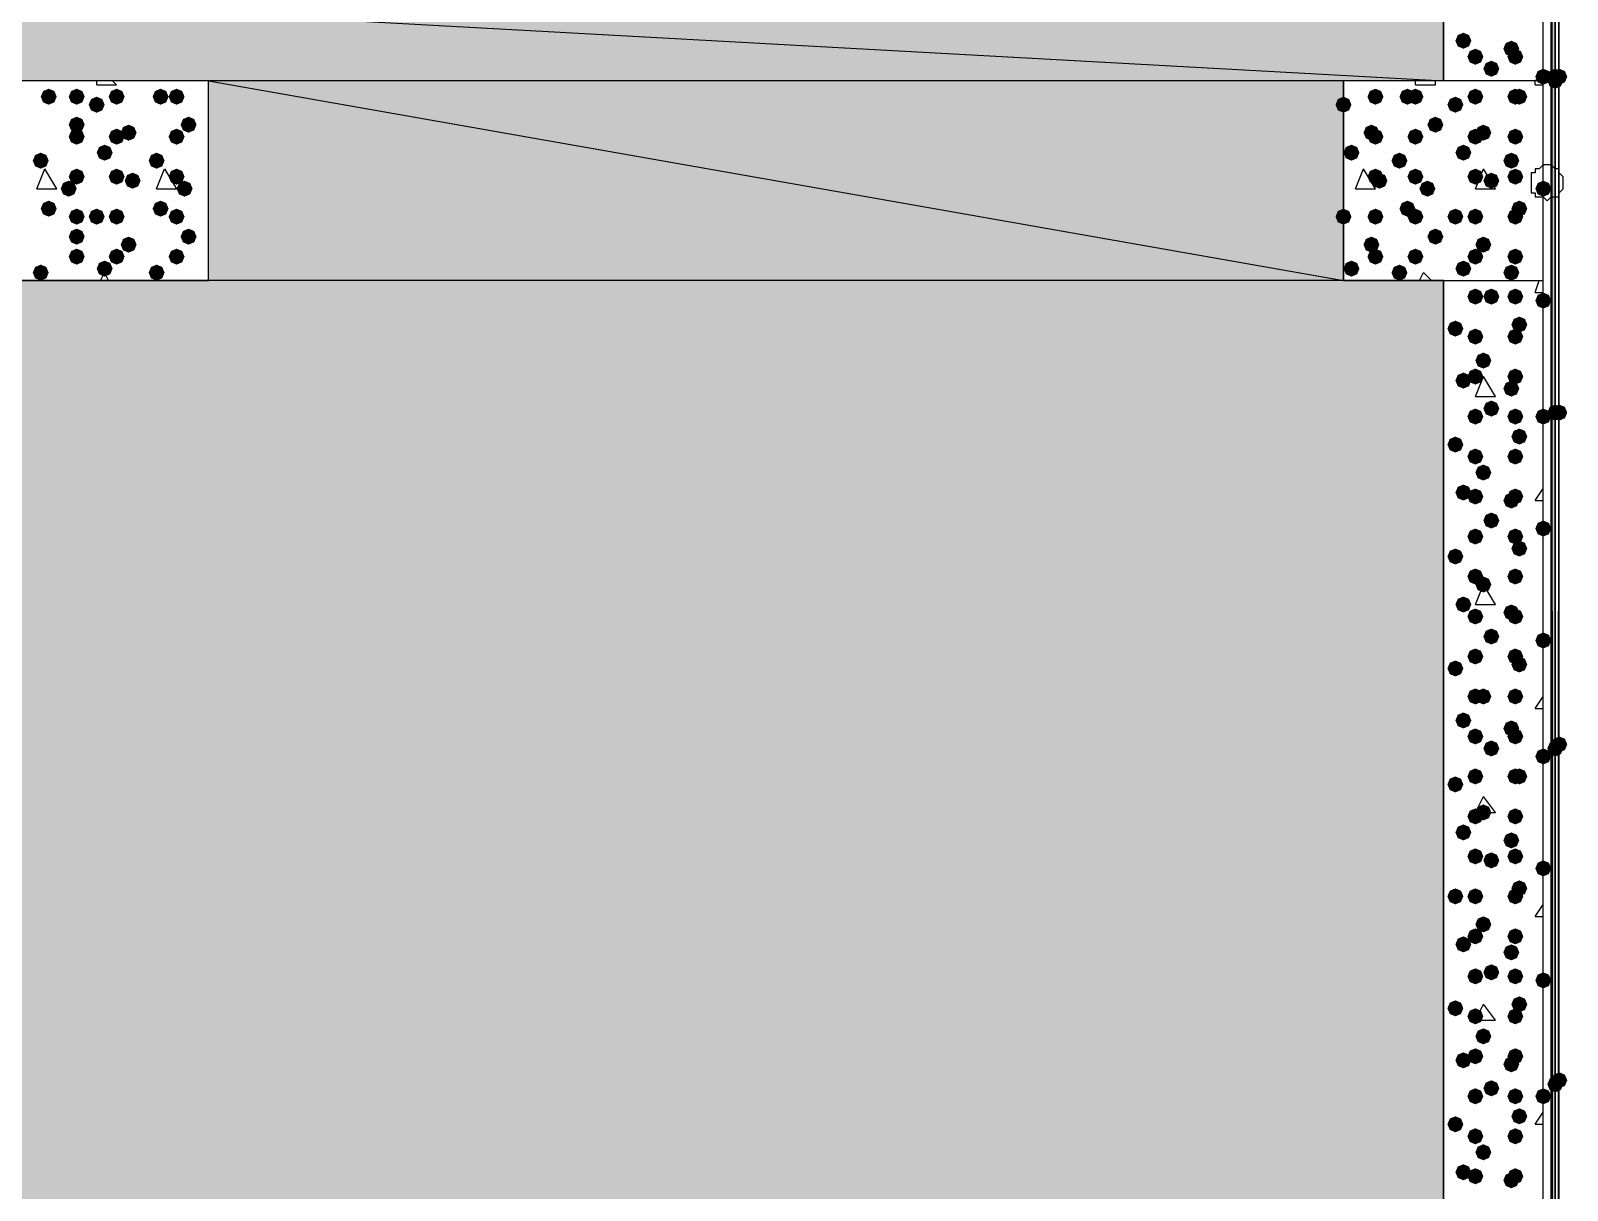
# Model space of a CAD drawing. Header units: millimetres. Extents: x 0 to 420, y 0 to 297.
# Drawn here: x 364.55 to 380.83, y 195.01 to 207.29 of the extents above; entities that cross this region are included whole.
import ezdxf

# ---------------------------------------------------------------- set-up
doc = ezdxf.new("R2010")
doc.units = ezdxf.units.MM
doc.layers.get('0').update_dxf_attribs({"linetype": 'CONTINUOUS'})

msp = doc.modelspace()

# ---------------------------------------------------------------- hatches: boundary and pattern name
at = {"true_color": 0x000007}
h = msp.add_hatch(color=0, dxfattribs=at)
h.paths.add_polyline_path([(380.703667, 228.049667), (380.661333, 228.049667), (380.703667, 84.455)], flags=0)
h.paths.add_polyline_path([(380.661333, 228.049667), (380.703667, 84.455), (380.661333, 84.455)], flags=0)
at = {"true_color": 0x000008}
h = msp.add_hatch(color=0, dxfattribs=at)
h.paths.add_polyline_path([(379.518333, 225.806), (33.401, 225.806), (379.518333, 206.756)], flags=0)
h.paths.add_polyline_path([(33.401, 225.806), (379.518333, 206.756), (33.401, 206.756)], flags=0)
for points in [[(379.814667, 207.179333), (379.789796, 207.119537), (379.73, 207.094667), (379.670204, 207.119537), (379.645333, 207.179333), (379.670204, 207.239129), (379.73, 207.264), (379.789796, 207.239129)], [(379.941667, 207.01), (379.916796, 206.950204), (379.857, 206.925333), (379.797204, 206.950204), (379.772333, 207.01), (379.797204, 207.069796), (379.857, 207.094667), (379.916796, 207.069796)], [(380.322667, 207.094667), (380.297796, 207.034871), (380.238, 207.01), (380.178204, 207.034871), (380.153333, 207.094667), (380.178204, 207.154462), (380.238, 207.179333), (380.297796, 207.154463)], [(380.365, 207.01), (380.340129, 206.950204), (380.280333, 206.925333), (380.220537, 206.950204), (380.195667, 207.01), (380.220537, 207.069796), (380.280333, 207.094667), (380.340129, 207.069796)], [(380.111, 206.883), (380.086129, 206.823204), (380.026333, 206.798333), (379.966537, 206.823204), (379.941667, 206.883), (379.966537, 206.942796), (380.026333, 206.967667), (380.086129, 206.942796)], [(380.661333, 206.798333), (380.636462, 206.738537), (380.576667, 206.713667), (380.516871, 206.738537), (380.492, 206.798333), (380.516871, 206.858129), (380.576667, 206.883), (380.636462, 206.858129)], [(379.941667, 204.47), (379.916796, 204.410204), (379.857, 204.385333), (379.797204, 204.410204), (379.772333, 204.47), (379.797204, 204.529796), (379.857, 204.554667), (379.916796, 204.529796)], [(380.111, 204.47), (380.086129, 204.410204), (380.026333, 204.385333), (379.966537, 204.410204), (379.941667, 204.47), (379.966537, 204.529796), (380.026333, 204.554667), (380.086129, 204.529796)], [(380.365, 204.47), (380.340129, 204.410204), (380.280333, 204.385333), (380.220537, 204.410204), (380.195667, 204.47), (380.220537, 204.529796), (380.280333, 204.554667), (380.340129, 204.529796)], [(380.661333, 204.427667), (380.636462, 204.367871), (380.576667, 204.343), (380.516871, 204.367871), (380.492, 204.427667), (380.516871, 204.487462), (380.576667, 204.512333), (380.636462, 204.487463)], [(379.73, 204.131333), (379.705129, 204.071537), (379.645333, 204.046667), (379.585537, 204.071537), (379.560667, 204.131333), (379.585537, 204.191129), (379.645333, 204.216), (379.705129, 204.191129)], [(379.941667, 204.046667), (379.916796, 203.986871), (379.857, 203.962), (379.797204, 203.986871), (379.772333, 204.046667), (379.797204, 204.106462), (379.857, 204.131333), (379.916796, 204.106463)], [(380.365, 204.046667), (380.340129, 203.986871), (380.280333, 203.962), (380.220537, 203.986871), (380.195667, 204.046667), (380.220537, 204.106462), (380.280333, 204.131333), (380.340129, 204.106463)], [(380.407333, 204.173667), (380.382462, 204.113871), (380.322667, 204.089), (380.262871, 204.113871), (380.238, 204.173667), (380.262871, 204.233462), (380.322667, 204.258333), (380.382462, 204.233463)], [(380.026333, 203.792667), (380.001463, 203.732871), (379.941667, 203.708), (379.881871, 203.732871), (379.857, 203.792667), (379.881871, 203.852462), (379.941667, 203.877333), (380.001462, 203.852463)], [(379.814667, 203.581), (379.789796, 203.521204), (379.73, 203.496333), (379.670204, 203.521204), (379.645333, 203.581), (379.670204, 203.640796), (379.73, 203.665667), (379.789796, 203.640796)], [(379.941667, 203.623333), (379.916796, 203.563538), (379.857, 203.538667), (379.797204, 203.563538), (379.772333, 203.623333), (379.797204, 203.683129), (379.857, 203.708), (379.916796, 203.683129)], [(380.365, 203.623333), (380.340129, 203.563538), (380.280333, 203.538667), (380.220537, 203.563538), (380.195667, 203.623333), (380.220537, 203.683129), (380.280333, 203.708), (380.340129, 203.683129)], [(380.322667, 203.496333), (380.297796, 203.436537), (380.238, 203.411667), (380.178204, 203.436537), (380.153333, 203.496333), (380.178204, 203.556129), (380.238, 203.581), (380.297796, 203.556129)], [(380.111, 203.284667), (380.086129, 203.224871), (380.026333, 203.2), (379.966537, 203.224871), (379.941667, 203.284667), (379.966537, 203.344462), (380.026333, 203.369333), (380.086129, 203.344463)], [(379.941667, 203.2), (379.916796, 203.140204), (379.857, 203.115333), (379.797204, 203.140204), (379.772333, 203.2), (379.797204, 203.259796), (379.857, 203.284667), (379.916796, 203.259796)], [(380.365, 203.2), (380.340129, 203.140204), (380.280333, 203.115333), (380.220537, 203.140204), (380.195667, 203.2), (380.220537, 203.259796), (380.280333, 203.284667), (380.340129, 203.259796)], [(380.661333, 203.2), (380.636462, 203.140204), (380.576667, 203.115333), (380.516871, 203.140204), (380.492, 203.2), (380.516871, 203.259796), (380.576667, 203.284667), (380.636462, 203.259796)], [(379.73, 202.903667), (379.705129, 202.843871), (379.645333, 202.819), (379.585537, 202.843871), (379.560667, 202.903667), (379.585537, 202.963462), (379.645333, 202.988333), (379.705129, 202.963463)], [(380.407333, 202.988333), (380.382462, 202.928537), (380.322667, 202.903667), (380.262871, 202.928537), (380.238, 202.988333), (380.262871, 203.048129), (380.322667, 203.073), (380.382462, 203.048129)], [(379.941667, 202.776667), (379.916796, 202.716871), (379.857, 202.692), (379.797204, 202.716871), (379.772333, 202.776667), (379.797204, 202.836462), (379.857, 202.861333), (379.916796, 202.836463)], [(380.365, 202.776667), (380.340129, 202.716871), (380.280333, 202.692), (380.220537, 202.716871), (380.195667, 202.776667), (380.220537, 202.836462), (380.280333, 202.861333), (380.340129, 202.836463)], [(380.026333, 202.607333), (380.001463, 202.547537), (379.941667, 202.522667), (379.881871, 202.547537), (379.857, 202.607333), (379.881871, 202.667129), (379.941667, 202.692), (380.001462, 202.667129)], [(379.814667, 202.395667), (379.789796, 202.335871), (379.73, 202.311), (379.670204, 202.335871), (379.645333, 202.395667), (379.670204, 202.455462), (379.73, 202.480333), (379.789796, 202.455463)], [(379.941667, 202.353333), (379.916796, 202.293537), (379.857, 202.268667), (379.797204, 202.293537), (379.772333, 202.353333), (379.797204, 202.413129), (379.857, 202.438), (379.916796, 202.413129)], [(380.322667, 202.311), (380.297796, 202.251204), (380.238, 202.226333), (380.178204, 202.251204), (380.153333, 202.311), (380.178204, 202.370796), (380.238, 202.395667), (380.297796, 202.370796)], [(380.365, 202.353333), (380.340129, 202.293537), (380.280333, 202.268667), (380.220537, 202.293537), (380.195667, 202.353333), (380.220537, 202.413129), (380.280333, 202.438), (380.340129, 202.413129)], [(380.111, 202.099333), (380.086129, 202.039537), (380.026333, 202.014667), (379.966537, 202.039537), (379.941667, 202.099333), (379.966537, 202.159129), (380.026333, 202.184), (380.086129, 202.159129)], [(379.941667, 201.93), (379.916796, 201.870204), (379.857, 201.845333), (379.797204, 201.870204), (379.772333, 201.93), (379.797204, 201.989796), (379.857, 202.014667), (379.916796, 201.989796)], [(380.365, 201.93), (380.340129, 201.870204), (380.280333, 201.845333), (380.220537, 201.870204), (380.195667, 201.93), (380.220537, 201.989796), (380.280333, 202.014667), (380.340129, 201.989796)], [(380.661333, 202.014667), (380.636462, 201.954871), (380.576667, 201.93), (380.516871, 201.954871), (380.492, 202.014667), (380.516871, 202.074462), (380.576667, 202.099333), (380.636462, 202.074463)], [(380.407333, 201.803), (380.382462, 201.743204), (380.322667, 201.718333), (380.262871, 201.743204), (380.238, 201.803), (380.262871, 201.862796), (380.322667, 201.887667), (380.382462, 201.862796)], [(379.73, 201.718333), (379.705129, 201.658537), (379.645333, 201.633667), (379.585537, 201.658537), (379.560667, 201.718333), (379.585537, 201.778129), (379.645333, 201.803), (379.705129, 201.778129)], [(379.941667, 201.506667), (379.916796, 201.446871), (379.857, 201.422), (379.797204, 201.446871), (379.772333, 201.506667), (379.797204, 201.566462), (379.857, 201.591333), (379.916796, 201.566463)], [(380.365, 201.506667), (380.340129, 201.446871), (380.280333, 201.422), (380.220537, 201.446871), (380.195667, 201.506667), (380.220537, 201.566462), (380.280333, 201.591333), (380.340129, 201.566463)], [(380.026333, 201.422), (380.001463, 201.362204), (379.941667, 201.337333), (379.881871, 201.362204), (379.857, 201.422), (379.881871, 201.481796), (379.941667, 201.506667), (380.001462, 201.481796)], [(379.814667, 201.210333), (379.789796, 201.150537), (379.73, 201.125667), (379.670204, 201.150537), (379.645333, 201.210333), (379.670204, 201.270129), (379.73, 201.295), (379.789796, 201.270129)], [(380.322667, 201.125667), (380.297796, 201.065871), (380.238, 201.041), (380.178204, 201.065871), (380.153333, 201.125667), (380.178204, 201.185462), (380.238, 201.210333), (380.297796, 201.185463)], [(379.941667, 201.083333), (379.916796, 201.023537), (379.857, 200.998667), (379.797204, 201.023537), (379.772333, 201.083333), (379.797204, 201.143129), (379.857, 201.168), (379.916796, 201.143129)], [(380.365, 201.083333), (380.340129, 201.023537), (380.280333, 200.998667), (380.220537, 201.023537), (380.195667, 201.083333), (380.220537, 201.143129), (380.280333, 201.168), (380.340129, 201.143129)], [(380.111, 200.871667), (380.086129, 200.811871), (380.026333, 200.787), (379.966537, 200.811871), (379.941667, 200.871667), (379.966537, 200.931462), (380.026333, 200.956333), (380.086129, 200.931463)], [(380.661333, 200.829333), (380.636462, 200.769537), (380.576667, 200.744667), (380.516871, 200.769537), (380.492, 200.829333), (380.516871, 200.889129), (380.576667, 200.914), (380.636462, 200.889129)], [(379.941667, 200.66), (379.916796, 200.600204), (379.857, 200.575333), (379.797204, 200.600204), (379.772333, 200.66), (379.797204, 200.719796), (379.857, 200.744667), (379.916796, 200.719796)], [(380.365, 200.66), (380.340129, 200.600204), (380.280333, 200.575333), (380.220537, 200.600204), (380.195667, 200.66), (380.220537, 200.719796), (380.280333, 200.744667), (380.340129, 200.719796)], [(379.73, 200.533), (379.705129, 200.473204), (379.645333, 200.448333), (379.585537, 200.473204), (379.560667, 200.533), (379.585537, 200.592796), (379.645333, 200.617667), (379.705129, 200.592796)], [(380.407333, 200.575333), (380.382462, 200.515537), (380.322667, 200.490667), (380.262871, 200.515537), (380.238, 200.575333), (380.262871, 200.635129), (380.322667, 200.66), (380.382462, 200.635129)], [(379.941667, 200.236667), (379.916796, 200.176871), (379.857, 200.152), (379.797204, 200.176871), (379.772333, 200.236667), (379.797204, 200.296462), (379.857, 200.321333), (379.916796, 200.296463)], [(380.026333, 200.236667), (380.001463, 200.176871), (379.941667, 200.152), (379.881871, 200.176871), (379.857, 200.236667), (379.881871, 200.296462), (379.941667, 200.321333), (380.001462, 200.296463)], [(380.365, 200.236667), (380.340129, 200.176871), (380.280333, 200.152), (380.220537, 200.176871), (380.195667, 200.236667), (380.220537, 200.296462), (380.280333, 200.321333), (380.340129, 200.296463)], [(379.814667, 199.982667), (379.789796, 199.922871), (379.73, 199.898), (379.670204, 199.922871), (379.645333, 199.982667), (379.670204, 200.042462), (379.73, 200.067333), (379.789796, 200.042463)], [(379.941667, 199.813333), (379.916796, 199.753537), (379.857, 199.728667), (379.797204, 199.753537), (379.772333, 199.813333), (379.797204, 199.873129), (379.857, 199.898), (379.916796, 199.873129)], [(380.322667, 199.898), (380.297796, 199.838204), (380.238, 199.813333), (380.178204, 199.838204), (380.153333, 199.898), (380.178204, 199.957796), (380.238, 199.982667), (380.297796, 199.957796)], [(380.365, 199.813333), (380.340129, 199.753537), (380.280333, 199.728667), (380.220537, 199.753537), (380.195667, 199.813333), (380.220537, 199.873129), (380.280333, 199.898), (380.340129, 199.873129)], [(380.111, 199.686333), (380.086129, 199.626537), (380.026333, 199.601667), (379.966537, 199.626537), (379.941667, 199.686333), (379.966537, 199.746129), (380.026333, 199.771), (380.086129, 199.746129)], [(380.661333, 199.601667), (380.636462, 199.541871), (380.576667, 199.517), (380.516871, 199.541871), (380.492, 199.601667), (380.516871, 199.661462), (380.576667, 199.686333), (380.636462, 199.661463)], [(379.941667, 199.39), (379.916796, 199.330204), (379.857, 199.305333), (379.797204, 199.330204), (379.772333, 199.39), (379.797204, 199.449796), (379.857, 199.474667), (379.916796, 199.449796)], [(380.365, 199.39), (380.340129, 199.330204), (380.280333, 199.305333), (380.220537, 199.330204), (380.195667, 199.39), (380.220537, 199.449796), (380.280333, 199.474667), (380.340129, 199.449796)], [(380.407333, 199.39), (380.382462, 199.330204), (380.322667, 199.305333), (380.262871, 199.330204), (380.238, 199.39), (380.262871, 199.449796), (380.322667, 199.474667), (380.382462, 199.449796)], [(379.73, 199.305333), (379.705129, 199.245537), (379.645333, 199.220667), (379.585537, 199.245537), (379.560667, 199.305333), (379.585537, 199.365129), (379.645333, 199.39), (379.705129, 199.365129)], [(380.026333, 199.009), (380.001463, 198.949204), (379.941667, 198.924333), (379.881871, 198.949204), (379.857, 199.009), (379.881871, 199.068796), (379.941667, 199.093667), (380.001462, 199.068796)], [(379.941667, 198.966667), (379.916796, 198.906871), (379.857, 198.882), (379.797204, 198.906871), (379.772333, 198.966667), (379.797204, 199.026462), (379.857, 199.051333), (379.916796, 199.026463)], [(380.365, 198.966667), (380.340129, 198.906871), (380.280333, 198.882), (380.220537, 198.906871), (380.195667, 198.966667), (380.220537, 199.026462), (380.280333, 199.051333), (380.340129, 199.026463)], [(379.814667, 198.797333), (379.789796, 198.737537), (379.73, 198.712667), (379.670204, 198.737537), (379.645333, 198.797333), (379.670204, 198.857129), (379.73, 198.882), (379.789796, 198.857129)], [(380.322667, 198.712667), (380.297796, 198.652871), (380.238, 198.628), (380.178204, 198.652871), (380.153333, 198.712667), (380.178204, 198.772462), (380.238, 198.797333), (380.297796, 198.772463)], [(379.941667, 198.543333), (379.916796, 198.483537), (379.857, 198.458667), (379.797204, 198.483537), (379.772333, 198.543333), (379.797204, 198.603129), (379.857, 198.628), (379.916796, 198.603129)], [(380.111, 198.501), (380.086129, 198.441204), (380.026333, 198.416333), (379.966537, 198.441204), (379.941667, 198.501), (379.966537, 198.560796), (380.026333, 198.585667), (380.086129, 198.560796)], [(380.365, 198.543333), (380.340129, 198.483537), (380.280333, 198.458667), (380.220537, 198.483537), (380.195667, 198.543333), (380.220537, 198.603129), (380.280333, 198.628), (380.340129, 198.603129)], [(380.661333, 198.416333), (380.636462, 198.356537), (380.576667, 198.331667), (380.516871, 198.356537), (380.492, 198.416333), (380.516871, 198.476129), (380.576667, 198.501), (380.636462, 198.476129)], [(380.407333, 198.204667), (380.382462, 198.144871), (380.322667, 198.12), (380.262871, 198.144871), (380.238, 198.204667), (380.262871, 198.264462), (380.322667, 198.289333), (380.382462, 198.264463)], [(379.73, 198.12), (379.705129, 198.060204), (379.645333, 198.035333), (379.585537, 198.060204), (379.560667, 198.12), (379.585537, 198.179796), (379.645333, 198.204667), (379.705129, 198.179796)], [(379.941667, 198.12), (379.916796, 198.060204), (379.857, 198.035333), (379.797204, 198.060204), (379.772333, 198.12), (379.797204, 198.179796), (379.857, 198.204667), (379.916796, 198.179796)], [(380.365, 198.12), (380.340129, 198.060204), (380.280333, 198.035333), (380.220537, 198.060204), (380.195667, 198.12), (380.220537, 198.179796), (380.280333, 198.204667), (380.340129, 198.179796)], [(379.941667, 197.696667), (379.916796, 197.636871), (379.857, 197.612), (379.797204, 197.636871), (379.772333, 197.696667), (379.797204, 197.756462), (379.857, 197.781333), (379.916796, 197.756463)], [(380.026333, 197.823667), (380.001463, 197.763871), (379.941667, 197.739), (379.881871, 197.763871), (379.857, 197.823667), (379.881871, 197.883462), (379.941667, 197.908333), (380.001462, 197.883463)], [(380.365, 197.696667), (380.340129, 197.636871), (380.280333, 197.612), (380.220537, 197.636871), (380.195667, 197.696667), (380.220537, 197.756462), (380.280333, 197.781333), (380.340129, 197.756463)], [(379.814667, 197.612), (379.789796, 197.552204), (379.73, 197.527333), (379.670204, 197.552204), (379.645333, 197.612), (379.670204, 197.671796), (379.73, 197.696667), (379.789796, 197.671796)], [(380.322667, 197.527333), (380.297796, 197.467537), (380.238, 197.442667), (380.178204, 197.467537), (380.153333, 197.527333), (380.178204, 197.587129), (380.238, 197.612), (380.297796, 197.587129)], [(379.941667, 197.273333), (379.916796, 197.213537), (379.857, 197.188667), (379.797204, 197.213537), (379.772333, 197.273333), (379.797204, 197.333129), (379.857, 197.358), (379.916796, 197.333129)], [(380.111, 197.315667), (380.086129, 197.255871), (380.026333, 197.231), (379.966537, 197.255871), (379.941667, 197.315667), (379.966537, 197.375462), (380.026333, 197.400333), (380.086129, 197.375463)], [(380.365, 197.273333), (380.340129, 197.213537), (380.280333, 197.188667), (380.220537, 197.213537), (380.195667, 197.273333), (380.220537, 197.333129), (380.280333, 197.358), (380.340129, 197.333129)], [(380.661333, 197.231), (380.636462, 197.171204), (380.576667, 197.146333), (380.516871, 197.171204), (380.492, 197.231), (380.516871, 197.290796), (380.576667, 197.315667), (380.636462, 197.290796)], [(379.73, 196.934667), (379.705129, 196.874871), (379.645333, 196.85), (379.585537, 196.874871), (379.560667, 196.934667), (379.585537, 196.994462), (379.645333, 197.019333), (379.705129, 196.994463)], [(380.407333, 196.977), (380.382462, 196.917204), (380.322667, 196.892333), (380.262871, 196.917204), (380.238, 196.977), (380.262871, 197.036796), (380.322667, 197.061667), (380.382462, 197.036796)], [(379.941667, 196.85), (379.916796, 196.790204), (379.857, 196.765333), (379.797204, 196.790204), (379.772333, 196.85), (379.797204, 196.909796), (379.857, 196.934667), (379.916796, 196.909796)], [(380.365, 196.85), (380.340129, 196.790204), (380.280333, 196.765333), (380.220537, 196.790204), (380.195667, 196.85), (380.220537, 196.909796), (380.280333, 196.934667), (380.340129, 196.909796)], [(380.026333, 196.638333), (380.001463, 196.578537), (379.941667, 196.553667), (379.881871, 196.578537), (379.857, 196.638333), (379.881871, 196.698129), (379.941667, 196.723), (380.001462, 196.698129)], [(379.814667, 196.384333), (379.789796, 196.324537), (379.73, 196.299667), (379.670204, 196.324537), (379.645333, 196.384333), (379.670204, 196.444129), (379.73, 196.469), (379.789796, 196.444129)], [(379.941667, 196.426667), (379.916796, 196.366871), (379.857, 196.342), (379.797204, 196.366871), (379.772333, 196.426667), (379.797204, 196.486462), (379.857, 196.511333), (379.916796, 196.486463)], [(380.365, 196.426667), (380.340129, 196.366871), (380.280333, 196.342), (380.220537, 196.366871), (380.195667, 196.426667), (380.220537, 196.486462), (380.280333, 196.511333), (380.340129, 196.486463)], [(380.322667, 196.342), (380.297796, 196.282204), (380.238, 196.257333), (380.178204, 196.282204), (380.153333, 196.342), (380.178204, 196.401796), (380.238, 196.426667), (380.297796, 196.401796)], [(380.111, 196.088), (380.086129, 196.028204), (380.026333, 196.003333), (379.966537, 196.028204), (379.941667, 196.088), (379.966537, 196.147796), (380.026333, 196.172667), (380.086129, 196.147796)], [(379.941667, 196.003333), (379.916796, 195.943537), (379.857, 195.918667), (379.797204, 195.943537), (379.772333, 196.003333), (379.797204, 196.063129), (379.857, 196.088), (379.916796, 196.063129)], [(380.365, 196.003333), (380.340129, 195.943537), (380.280333, 195.918667), (380.220537, 195.943537), (380.195667, 196.003333), (380.220537, 196.063129), (380.280333, 196.088), (380.340129, 196.063129)], [(380.661333, 196.003333), (380.636462, 195.943537), (380.576667, 195.918667), (380.516871, 195.943537), (380.492, 196.003333), (380.516871, 196.063129), (380.576667, 196.088), (380.636462, 196.063129)], [(380.407333, 195.791667), (380.382462, 195.731871), (380.322667, 195.707), (380.262871, 195.731871), (380.238, 195.791667), (380.262871, 195.851462), (380.322667, 195.876333), (380.382462, 195.851463)], [(379.73, 195.707), (379.705129, 195.647204), (379.645333, 195.622333), (379.585537, 195.647204), (379.560667, 195.707), (379.585537, 195.766796), (379.645333, 195.791667), (379.705129, 195.766796)], [(379.941667, 195.58), (379.916796, 195.520204), (379.857, 195.495333), (379.797204, 195.520204), (379.772333, 195.58), (379.797204, 195.639796), (379.857, 195.664667), (379.916796, 195.639796)], [(380.365, 195.58), (380.340129, 195.520204), (380.280333, 195.495333), (380.220537, 195.520204), (380.195667, 195.58), (380.220537, 195.639796), (380.280333, 195.664667), (380.340129, 195.639796)], [(380.026333, 195.410667), (380.001463, 195.350871), (379.941667, 195.326), (379.881871, 195.350871), (379.857, 195.410667), (379.881871, 195.470462), (379.941667, 195.495333), (380.001462, 195.470463)], [(379.814667, 195.199), (379.789796, 195.139204), (379.73, 195.114333), (379.670204, 195.139204), (379.645333, 195.199), (379.670204, 195.258796), (379.73, 195.283667), (379.789796, 195.258796)], [(379.941667, 195.156667), (379.916796, 195.096871), (379.857, 195.072), (379.797204, 195.096871), (379.772333, 195.156667), (379.797204, 195.216462), (379.857, 195.241333), (379.916796, 195.216463)], [(380.322667, 195.114333), (380.297796, 195.054537), (380.238, 195.029667), (380.178204, 195.054537), (380.153333, 195.114333), (380.178204, 195.174129), (380.238, 195.199), (380.297796, 195.174129)], [(380.365, 195.156667), (380.340129, 195.096871), (380.280333, 195.072), (380.220537, 195.096871), (380.195667, 195.156667), (380.220537, 195.216462), (380.280333, 195.241333), (380.340129, 195.216463)]]:
    msp.add_hatch(color=0, dxfattribs=at).paths.add_polyline_path(points, flags=0)
at = {"true_color": 0x0000fe}
for points in [[(380.788333, 206.798333), (380.763462, 206.738537), (380.703667, 206.713667), (380.643871, 206.738537), (380.619, 206.798333), (380.643871, 206.858129), (380.703667, 206.883), (380.763462, 206.858129)], [(380.830667, 206.798333), (380.805796, 206.738537), (380.746, 206.713667), (380.686204, 206.738537), (380.661333, 206.798333), (380.686204, 206.858129), (380.746, 206.883), (380.805796, 206.858129)], [(380.788333, 206.756), (380.763462, 206.696204), (380.703667, 206.671333), (380.643871, 206.696204), (380.619, 206.756), (380.643871, 206.815796), (380.703667, 206.840667), (380.763462, 206.815796)], [(380.788333, 206.756), (380.763462, 206.696204), (380.703667, 206.671333), (380.643871, 206.696204), (380.619, 206.756), (380.643871, 206.815796), (380.703667, 206.840667), (380.763462, 206.815796)], [(380.788333, 203.242333), (380.763462, 203.182537), (380.703667, 203.157667), (380.643871, 203.182537), (380.619, 203.242333), (380.643871, 203.302129), (380.703667, 203.327), (380.763462, 203.302129)], [(380.788333, 203.242333), (380.763462, 203.182537), (380.703667, 203.157667), (380.643871, 203.182537), (380.619, 203.242333), (380.643871, 203.302129), (380.703667, 203.327), (380.763462, 203.302129)], [(380.788333, 203.242333), (380.763462, 203.182537), (380.703667, 203.157667), (380.643871, 203.182537), (380.619, 203.242333), (380.643871, 203.302129), (380.703667, 203.327), (380.763462, 203.302129)], [(380.830667, 203.242333), (380.805796, 203.182537), (380.746, 203.157667), (380.686204, 203.182537), (380.661333, 203.242333), (380.686204, 203.302129), (380.746, 203.327), (380.805796, 203.302129)], [(380.788333, 199.686333), (380.763462, 199.626537), (380.703667, 199.601667), (380.643871, 199.626537), (380.619, 199.686333), (380.643871, 199.746129), (380.703667, 199.771), (380.763462, 199.746129)], [(380.788333, 199.686333), (380.763462, 199.626537), (380.703667, 199.601667), (380.643871, 199.626537), (380.619, 199.686333), (380.643871, 199.746129), (380.703667, 199.771), (380.763462, 199.746129)], [(380.788333, 199.686333), (380.763462, 199.626537), (380.703667, 199.601667), (380.643871, 199.626537), (380.619, 199.686333), (380.643871, 199.746129), (380.703667, 199.771), (380.763462, 199.746129)], [(380.830667, 199.728667), (380.805796, 199.668871), (380.746, 199.644), (380.686204, 199.668871), (380.661333, 199.728667), (380.686204, 199.788462), (380.746, 199.813333), (380.805796, 199.788463)], [(380.788333, 196.130333), (380.763462, 196.070537), (380.703667, 196.045667), (380.643871, 196.070537), (380.619, 196.130333), (380.643871, 196.190129), (380.703667, 196.215), (380.763462, 196.190129)], [(380.788333, 196.130333), (380.763462, 196.070537), (380.703667, 196.045667), (380.643871, 196.070537), (380.619, 196.130333), (380.643871, 196.190129), (380.703667, 196.215), (380.763462, 196.190129)], [(380.788333, 196.130333), (380.763462, 196.070537), (380.703667, 196.045667), (380.643871, 196.070537), (380.619, 196.130333), (380.643871, 196.190129), (380.703667, 196.215), (380.763462, 196.190129)], [(380.830667, 196.172667), (380.805796, 196.112871), (380.746, 196.088), (380.686204, 196.112871), (380.661333, 196.172667), (380.686204, 196.232462), (380.746, 196.257333), (380.805796, 196.232463)]]:
    msp.add_hatch(color=0, dxfattribs=at).paths.add_polyline_path(points, flags=0)
at = {"true_color": 0x000008}
h = msp.add_hatch(color=0, dxfattribs=at)
h.paths.add_polyline_path([(378.46, 206.756), (366.437333, 206.756), (378.46, 204.639333)], flags=0)
h.paths.add_polyline_path([(366.437333, 206.756), (378.46, 204.639333), (366.437333, 204.639333)], flags=0)
at = {"true_color": 0x000007}
for points in [[(364.828667, 206.586667), (364.803796, 206.526871), (364.744, 206.502), (364.684204, 206.526871), (364.659333, 206.586667), (364.684204, 206.646462), (364.744, 206.671333), (364.803796, 206.646463)], [(365.125, 206.586667), (365.100129, 206.526871), (365.040333, 206.502), (364.980537, 206.526871), (364.955667, 206.586667), (364.980537, 206.646462), (365.040333, 206.671333), (365.100129, 206.646463)], [(365.336667, 206.502), (365.311796, 206.442204), (365.252, 206.417333), (365.192204, 206.442204), (365.167333, 206.502), (365.192204, 206.561796), (365.252, 206.586667), (365.311796, 206.561796)], [(365.548333, 206.586667), (365.523462, 206.526871), (365.463667, 206.502), (365.403871, 206.526871), (365.379, 206.586667), (365.403871, 206.646462), (365.463667, 206.671333), (365.523462, 206.646463)], [(366.014, 206.586667), (365.989129, 206.526871), (365.929333, 206.502), (365.869537, 206.526871), (365.844667, 206.586667), (365.869537, 206.646462), (365.929333, 206.671333), (365.989129, 206.646463)], [(366.183333, 206.586667), (366.158462, 206.526871), (366.098667, 206.502), (366.038871, 206.526871), (366.014, 206.586667), (366.038871, 206.646462), (366.098667, 206.671333), (366.158462, 206.646463)], [(378.544667, 206.502), (378.519796, 206.442204), (378.46, 206.417333), (378.400204, 206.442204), (378.375333, 206.502), (378.400204, 206.561796), (378.46, 206.586667), (378.519796, 206.561796)], [(378.883333, 206.586667), (378.858462, 206.526871), (378.798667, 206.502), (378.738871, 206.526871), (378.714, 206.586667), (378.738871, 206.646462), (378.798667, 206.671333), (378.858462, 206.646463)], [(379.222, 206.586667), (379.197129, 206.526871), (379.137333, 206.502), (379.077538, 206.526871), (379.052667, 206.586667), (379.077537, 206.646462), (379.137333, 206.671333), (379.197129, 206.646463)], [(379.306667, 206.586667), (379.281796, 206.526871), (379.222, 206.502), (379.162204, 206.526871), (379.137333, 206.586667), (379.162204, 206.646462), (379.222, 206.671333), (379.281796, 206.646463)], [(379.73, 206.502), (379.705129, 206.442204), (379.645333, 206.417333), (379.585537, 206.442204), (379.560667, 206.502), (379.585537, 206.561796), (379.645333, 206.586667), (379.705129, 206.561796)], [(379.941667, 206.586667), (379.916796, 206.526871), (379.857, 206.502), (379.797204, 206.526871), (379.772333, 206.586667), (379.797204, 206.646462), (379.857, 206.671333), (379.916796, 206.646463)], [(380.365, 206.586667), (380.340129, 206.526871), (380.280333, 206.502), (380.220537, 206.526871), (380.195667, 206.586667), (380.220537, 206.646462), (380.280333, 206.671333), (380.340129, 206.646463)], [(380.407333, 206.586667), (380.382462, 206.526871), (380.322667, 206.502), (380.262871, 206.526871), (380.238, 206.586667), (380.262871, 206.646462), (380.322667, 206.671333), (380.382462, 206.646463)], [(365.125, 206.290333), (365.100129, 206.230537), (365.040333, 206.205667), (364.980537, 206.230537), (364.955667, 206.290333), (364.980537, 206.350129), (365.040333, 206.375), (365.100129, 206.350129)], [(365.125, 206.163333), (365.100129, 206.103537), (365.040333, 206.078667), (364.980537, 206.103537), (364.955667, 206.163333), (364.980537, 206.223129), (365.040333, 206.248), (365.100129, 206.223129)], [(365.548333, 206.163333), (365.523462, 206.103537), (365.463667, 206.078667), (365.403871, 206.103537), (365.379, 206.163333), (365.403871, 206.223129), (365.463667, 206.248), (365.523462, 206.223129)], [(365.675333, 206.205667), (365.650463, 206.145871), (365.590667, 206.121), (365.530871, 206.145871), (365.506, 206.205667), (365.530871, 206.265462), (365.590667, 206.290333), (365.650462, 206.265463)], [(366.183333, 206.163333), (366.158462, 206.103537), (366.098667, 206.078667), (366.038871, 206.103537), (366.014, 206.163333), (366.038871, 206.223129), (366.098667, 206.248), (366.158462, 206.223129)], [(366.310333, 206.290333), (366.285462, 206.230537), (366.225667, 206.205667), (366.165871, 206.230537), (366.141, 206.290333), (366.165871, 206.350129), (366.225667, 206.375), (366.285462, 206.350129)], [(378.841, 206.205667), (378.816129, 206.145871), (378.756333, 206.121), (378.696537, 206.145871), (378.671667, 206.205667), (378.696537, 206.265462), (378.756333, 206.290333), (378.816129, 206.265463)], [(378.883333, 206.163333), (378.858462, 206.103537), (378.798667, 206.078667), (378.738871, 206.103537), (378.714, 206.163333), (378.738871, 206.223129), (378.798667, 206.248), (378.858462, 206.223129)], [(379.306667, 206.163333), (379.281796, 206.103537), (379.222, 206.078667), (379.162204, 206.103537), (379.137333, 206.163333), (379.162204, 206.223129), (379.222, 206.248), (379.281796, 206.223129)], [(379.518333, 206.290333), (379.493462, 206.230537), (379.433667, 206.205667), (379.373871, 206.230537), (379.349, 206.290333), (379.373871, 206.350129), (379.433667, 206.375), (379.493462, 206.350129)], [(379.941667, 206.163333), (379.916796, 206.103537), (379.857, 206.078667), (379.797204, 206.103537), (379.772333, 206.163333), (379.797204, 206.223129), (379.857, 206.248), (379.916796, 206.223129)], [(380.026333, 206.205667), (380.001463, 206.145871), (379.941667, 206.121), (379.881871, 206.145871), (379.857, 206.205667), (379.881871, 206.265462), (379.941667, 206.290333), (380.001462, 206.265463)], [(380.365, 206.163333), (380.340129, 206.103537), (380.280333, 206.078667), (380.220537, 206.103537), (380.195667, 206.163333), (380.220537, 206.223129), (380.280333, 206.248), (380.340129, 206.223129)], [(365.421333, 205.994), (365.396462, 205.934204), (365.336667, 205.909333), (365.276871, 205.934204), (365.252, 205.994), (365.276871, 206.053796), (365.336667, 206.078667), (365.396462, 206.053796)], [(378.629333, 205.994), (378.604462, 205.934204), (378.544667, 205.909333), (378.484871, 205.934204), (378.46, 205.994), (378.484871, 206.053796), (378.544667, 206.078667), (378.604462, 206.053796)], [(379.814667, 205.994), (379.789796, 205.934204), (379.73, 205.909333), (379.670204, 205.934204), (379.645333, 205.994), (379.670204, 206.053796), (379.73, 206.078667), (379.789796, 206.053796)], [(364.744, 205.909333), (364.719129, 205.849538), (364.659333, 205.824667), (364.599538, 205.849538), (364.574667, 205.909333), (364.599537, 205.969129), (364.659333, 205.994), (364.719129, 205.969129)], [(365.971667, 205.909333), (365.946796, 205.849538), (365.887, 205.824667), (365.827204, 205.849538), (365.802333, 205.909333), (365.827204, 205.969129), (365.887, 205.994), (365.946796, 205.969129)], [(379.137333, 205.909333), (379.112462, 205.849538), (379.052667, 205.824667), (378.992871, 205.849538), (378.968, 205.909333), (378.992871, 205.969129), (379.052667, 205.994), (379.112462, 205.969129)], [(380.322667, 205.909333), (380.297796, 205.849538), (380.238, 205.824667), (380.178204, 205.849538), (380.153333, 205.909333), (380.178204, 205.969129), (380.238, 205.994), (380.297796, 205.969129)], [(365.125, 205.74), (365.100129, 205.680204), (365.040333, 205.655333), (364.980537, 205.680204), (364.955667, 205.74), (364.980537, 205.799796), (365.040333, 205.824667), (365.100129, 205.799796)], [(365.548333, 205.74), (365.523462, 205.680204), (365.463667, 205.655333), (365.403871, 205.680204), (365.379, 205.74), (365.403871, 205.799796), (365.463667, 205.824667), (365.523462, 205.799796)], [(365.717667, 205.697667), (365.692796, 205.637871), (365.633, 205.613), (365.573204, 205.637871), (365.548333, 205.697667), (365.573204, 205.757462), (365.633, 205.782333), (365.692796, 205.757463)], [(366.183333, 205.74), (366.158462, 205.680204), (366.098667, 205.655333), (366.038871, 205.680204), (366.014, 205.74), (366.038871, 205.799796), (366.098667, 205.824667), (366.158462, 205.799796)], [(378.883333, 205.74), (378.858462, 205.680204), (378.798667, 205.655333), (378.738871, 205.680204), (378.714, 205.74), (378.738871, 205.799796), (378.798667, 205.824667), (378.858462, 205.799796)], [(378.925667, 205.697667), (378.900796, 205.637871), (378.841, 205.613), (378.781204, 205.637871), (378.756333, 205.697667), (378.781204, 205.757462), (378.841, 205.782333), (378.900796, 205.757463)], [(379.306667, 205.74), (379.281796, 205.680204), (379.222, 205.655333), (379.162204, 205.680204), (379.137333, 205.74), (379.162204, 205.799796), (379.222, 205.824667), (379.281796, 205.799796)], [(379.941667, 205.74), (379.916796, 205.680204), (379.857, 205.655333), (379.797204, 205.680204), (379.772333, 205.74), (379.797204, 205.799796), (379.857, 205.824667), (379.916796, 205.799796)], [(380.111, 205.697667), (380.086129, 205.637871), (380.026333, 205.613), (379.966537, 205.637871), (379.941667, 205.697667), (379.966537, 205.757462), (380.026333, 205.782333), (380.086129, 205.757463)], [(380.365, 205.74), (380.340129, 205.680204), (380.280333, 205.655333), (380.220537, 205.680204), (380.195667, 205.74), (380.220537, 205.799796), (380.280333, 205.824667), (380.340129, 205.799796)], [(365.040333, 205.613), (365.015463, 205.553204), (364.955667, 205.528333), (364.895871, 205.553204), (364.871, 205.613), (364.895871, 205.672796), (364.955667, 205.697667), (365.015462, 205.672796)], [(366.268, 205.613), (366.243129, 205.553204), (366.183333, 205.528333), (366.123538, 205.553204), (366.098667, 205.613), (366.123537, 205.672796), (366.183333, 205.697667), (366.243129, 205.672796)], [(379.433667, 205.613), (379.408796, 205.553204), (379.349, 205.528333), (379.289204, 205.553204), (379.264333, 205.613), (379.289204, 205.672796), (379.349, 205.697667), (379.408796, 205.672796)], [(380.661333, 205.613), (380.636462, 205.553204), (380.576667, 205.528333), (380.516871, 205.553204), (380.492, 205.613), (380.516871, 205.672796), (380.576667, 205.697667), (380.636462, 205.672796)], [(364.828667, 205.401333), (364.803796, 205.341537), (364.744, 205.316667), (364.684204, 205.341537), (364.659333, 205.401333), (364.684204, 205.461129), (364.744, 205.486), (364.803796, 205.461129)], [(366.014, 205.401333), (365.989129, 205.341537), (365.929333, 205.316667), (365.869537, 205.341537), (365.844667, 205.401333), (365.869537, 205.461129), (365.929333, 205.486), (365.989129, 205.461129)], [(379.222, 205.401333), (379.197129, 205.341537), (379.137333, 205.316667), (379.077538, 205.341537), (379.052667, 205.401333), (379.077537, 205.461129), (379.137333, 205.486), (379.197129, 205.461129)], [(380.407333, 205.401333), (380.382462, 205.341537), (380.322667, 205.316667), (380.262871, 205.341537), (380.238, 205.401333), (380.262871, 205.461129), (380.322667, 205.486), (380.382462, 205.461129)], [(365.125, 205.316667), (365.100129, 205.256871), (365.040333, 205.232), (364.980537, 205.256871), (364.955667, 205.316667), (364.980537, 205.376462), (365.040333, 205.401333), (365.100129, 205.376463)], [(365.336667, 205.316667), (365.311796, 205.256871), (365.252, 205.232), (365.192204, 205.256871), (365.167333, 205.316667), (365.192204, 205.376462), (365.252, 205.401333), (365.311796, 205.376463)], [(365.548333, 205.316667), (365.523462, 205.256871), (365.463667, 205.232), (365.403871, 205.256871), (365.379, 205.316667), (365.403871, 205.376462), (365.463667, 205.401333), (365.523462, 205.376463)], [(366.183333, 205.316667), (366.158462, 205.256871), (366.098667, 205.232), (366.038871, 205.256871), (366.014, 205.316667), (366.038871, 205.376462), (366.098667, 205.401333), (366.158462, 205.376463)], [(378.544667, 205.316667), (378.519796, 205.256871), (378.46, 205.232), (378.400204, 205.256871), (378.375333, 205.316667), (378.400204, 205.376462), (378.46, 205.401333), (378.519796, 205.376463)], [(378.883333, 205.316667), (378.858462, 205.256871), (378.798667, 205.232), (378.738871, 205.256871), (378.714, 205.316667), (378.738871, 205.376462), (378.798667, 205.401333), (378.858462, 205.376463)], [(379.306667, 205.316667), (379.281796, 205.256871), (379.222, 205.232), (379.162204, 205.256871), (379.137333, 205.316667), (379.162204, 205.376462), (379.222, 205.401333), (379.281796, 205.376463)], [(379.73, 205.316667), (379.705129, 205.256871), (379.645333, 205.232), (379.585537, 205.256871), (379.560667, 205.316667), (379.585537, 205.376462), (379.645333, 205.401333), (379.705129, 205.376463)], [(379.941667, 205.316667), (379.916796, 205.256871), (379.857, 205.232), (379.797204, 205.256871), (379.772333, 205.316667), (379.797204, 205.376462), (379.857, 205.401333), (379.916796, 205.376463)], [(380.365, 205.316667), (380.340129, 205.256871), (380.280333, 205.232), (380.220537, 205.256871), (380.195667, 205.316667), (380.220537, 205.376462), (380.280333, 205.401333), (380.340129, 205.376463)], [(365.125, 205.105), (365.100129, 205.045204), (365.040333, 205.020333), (364.980537, 205.045204), (364.955667, 205.105), (364.980537, 205.164796), (365.040333, 205.189667), (365.100129, 205.164796)], [(365.675333, 205.020333), (365.650463, 204.960537), (365.590667, 204.935667), (365.530871, 204.960537), (365.506, 205.020333), (365.530871, 205.080129), (365.590667, 205.105), (365.650462, 205.080129)], [(366.310333, 205.105), (366.285462, 205.045204), (366.225667, 205.020333), (366.165871, 205.045204), (366.141, 205.105), (366.165871, 205.164796), (366.225667, 205.189667), (366.285462, 205.164796)], [(378.841, 205.020333), (378.816129, 204.960537), (378.756333, 204.935667), (378.696537, 204.960537), (378.671667, 205.020333), (378.696537, 205.080129), (378.756333, 205.105), (378.816129, 205.080129)], [(379.518333, 205.105), (379.493462, 205.045204), (379.433667, 205.020333), (379.373871, 205.045204), (379.349, 205.105), (379.373871, 205.164796), (379.433667, 205.189667), (379.493462, 205.164796)], [(380.026333, 205.020333), (380.001463, 204.960537), (379.941667, 204.935667), (379.881871, 204.960537), (379.857, 205.020333), (379.881871, 205.080129), (379.941667, 205.105), (380.001462, 205.080129)], [(365.125, 204.893333), (365.100129, 204.833537), (365.040333, 204.808667), (364.980537, 204.833537), (364.955667, 204.893333), (364.980537, 204.953129), (365.040333, 204.978), (365.100129, 204.953129)], [(365.548333, 204.893333), (365.523462, 204.833537), (365.463667, 204.808667), (365.403871, 204.833537), (365.379, 204.893333), (365.403871, 204.953129), (365.463667, 204.978), (365.523462, 204.953129)], [(366.183333, 204.893333), (366.158462, 204.833537), (366.098667, 204.808667), (366.038871, 204.833537), (366.014, 204.893333), (366.038871, 204.953129), (366.098667, 204.978), (366.158462, 204.953129)], [(378.883333, 204.893333), (378.858462, 204.833537), (378.798667, 204.808667), (378.738871, 204.833537), (378.714, 204.893333), (378.738871, 204.953129), (378.798667, 204.978), (378.858462, 204.953129)], [(379.306667, 204.893333), (379.281796, 204.833537), (379.222, 204.808667), (379.162204, 204.833537), (379.137333, 204.893333), (379.162204, 204.953129), (379.222, 204.978), (379.281796, 204.953129)], [(379.941667, 204.893333), (379.916796, 204.833537), (379.857, 204.808667), (379.797204, 204.833537), (379.772333, 204.893333), (379.797204, 204.953129), (379.857, 204.978), (379.916796, 204.953129)], [(380.365, 204.893333), (380.340129, 204.833537), (380.280333, 204.808667), (380.220537, 204.833537), (380.195667, 204.893333), (380.220537, 204.953129), (380.280333, 204.978), (380.340129, 204.953129)], [(364.744, 204.724), (364.719129, 204.664204), (364.659333, 204.639333), (364.599538, 204.664204), (364.574667, 204.724), (364.599537, 204.783796), (364.659333, 204.808667), (364.719129, 204.783796)], [(365.421333, 204.766333), (365.396462, 204.706537), (365.336667, 204.681667), (365.276871, 204.706537), (365.252, 204.766333), (365.276871, 204.826129), (365.336667, 204.851), (365.396462, 204.826129)], [(365.971667, 204.724), (365.946796, 204.664204), (365.887, 204.639333), (365.827204, 204.664204), (365.802333, 204.724), (365.827204, 204.783796), (365.887, 204.808667), (365.946796, 204.783796)], [(378.629333, 204.766333), (378.604462, 204.706537), (378.544667, 204.681667), (378.484871, 204.706537), (378.46, 204.766333), (378.484871, 204.826129), (378.544667, 204.851), (378.604462, 204.826129)], [(379.137333, 204.724), (379.112462, 204.664204), (379.052667, 204.639333), (378.992871, 204.664204), (378.968, 204.724), (378.992871, 204.783796), (379.052667, 204.808667), (379.112462, 204.783796)], [(379.814667, 204.766333), (379.789796, 204.706537), (379.73, 204.681667), (379.670204, 204.706537), (379.645333, 204.766333), (379.670204, 204.826129), (379.73, 204.851), (379.789796, 204.826129)], [(380.322667, 204.724), (380.297796, 204.664204), (380.238, 204.639333), (380.178204, 204.664204), (380.153333, 204.724), (380.178204, 204.783796), (380.238, 204.808667), (380.297796, 204.783796)]]:
    msp.add_hatch(color=0, dxfattribs=at).paths.add_polyline_path(points, flags=0)
at = {"true_color": 0x000008}
h = msp.add_hatch(color=0, dxfattribs=at)
h.paths.add_polyline_path([(379.518333, 204.639333), (218.101333, 204.639333), (379.518333, 185.547)], flags=0)
h.paths.add_polyline_path([(218.101333, 204.639333), (379.518333, 185.547), (218.101333, 185.547)], flags=0)

# ---------------------------------------------------------------- linework, layer by layer
at = {"color": 0, "true_color": 0x000007}
for points in [[(380.703667, 228.049667), (380.661333, 228.049667), (380.703667, 84.455)], [(380.661333, 228.049667), (380.703667, 84.455), (380.661333, 84.455)], [(380.746, 228.049667), (380.703667, 228.049667), (380.703667, 84.412667)], [(380.703667, 228.049667), (380.703667, 84.412667)], [(364.320667, 206.756), (364.320667, 204.639333), (366.437333, 204.639333), (366.437333, 206.756)], [(378.46, 206.756), (378.46, 204.639333), (380.576667, 204.639333), (380.576667, 206.756)], [(380.619, 205.867), (380.576667, 205.867), (380.534333, 205.824667), (380.492, 205.824667), (380.492, 205.782333), (380.449667, 205.782333), (380.449667, 205.74), (380.449667, 205.697667), (380.449667, 205.655333), (380.449667, 205.613), (380.449667, 205.570667), (380.492, 205.570667), (380.492, 205.528333), (380.534333, 205.528333), (380.576667, 205.528333), (380.619, 205.486), (380.661333, 205.528333), (380.703667, 205.528333), (380.746, 205.528333), (380.746, 205.570667), (380.788333, 205.613), (380.788333, 205.655333), (380.788333, 205.697667), (380.788333, 205.74), (380.746, 205.782333), (380.746, 205.824667), (380.703667, 205.824667), (380.661333, 205.867)]]:
    msp.add_lwpolyline(points, close=True, dxfattribs=at)
for points in [[(380.661333, 228.049667), (380.661333, 84.455)], [(380.746, 84.412667), (380.746, 228.092), (380.703667, 228.092)], [(380.703667, 228.049667), (380.703667, 84.412667)], [(380.703667, 228.049667), (380.703667, 84.455), (380.703667, 84.412667)], [(379.518333, 225.806), (379.518333, 206.756)], [(380.576667, 206.756), (380.576667, 225.806)], [(365.252, 206.713667), (365.252, 206.756)], [(365.463667, 206.713667), (365.421333, 206.756)], [(379.222, 206.713667), (379.222, 206.756)], [(379.433667, 206.713667), (379.433667, 206.756)], [(380.492, 206.713667), (380.492, 206.756)], [(365.252, 206.713667), (365.463667, 206.713667)], [(379.222, 206.713667), (379.433667, 206.713667)], [(380.492, 206.713667), (380.576667, 206.713667)], [(364.617, 205.613), (364.701667, 205.824667)], [(364.828667, 205.613), (364.701667, 205.824667)], [(365.887, 205.613), (365.971667, 205.824667), (366.098667, 205.613)], [(378.587, 205.613), (378.671667, 205.824667)], [(378.798667, 205.613), (378.671667, 205.824667)], [(379.857, 205.613), (379.941667, 205.824667)], [(380.068667, 205.613), (379.941667, 205.824667)], [(364.617, 205.613), (364.828667, 205.613)], [(365.887, 205.613), (366.098667, 205.613)], [(378.587, 205.613), (378.798667, 205.613)], [(379.857, 205.613), (380.068667, 205.613)], [(365.294333, 204.639333), (365.336667, 204.724)], [(365.379, 204.639333), (365.336667, 204.724)], [(379.264333, 204.639333), (379.306667, 204.724)], [(379.391333, 204.639333), (379.306667, 204.724)], [(379.518333, 204.639333), (379.518333, 185.547)], [(380.534333, 204.639333), (380.576667, 204.639333)], [(380.576667, 185.547), (380.576667, 204.639333)]]:
    msp.add_lwpolyline(points, dxfattribs=at)
at = {"color": 0, "true_color": 0x000008}
for points in [[(379.518333, 225.806), (33.401, 225.806), (379.518333, 206.756)], [(33.401, 225.806), (379.518333, 206.756), (33.401, 206.756)], [(378.46, 206.756), (366.437333, 206.756), (378.46, 204.639333)], [(366.437333, 206.756), (378.46, 204.639333), (366.437333, 204.639333)], [(379.518333, 204.639333), (218.101333, 204.639333), (379.518333, 185.547)]]:
    msp.add_lwpolyline(points, close=True, dxfattribs=at)
for points in [[(380.492, 206.756), (380.576667, 206.840667)], [(380.492, 204.512333), (380.534333, 204.639333)], [(380.492, 204.512333), (380.576667, 204.512333)], [(379.857, 203.411667), (379.941667, 203.623333)], [(380.068667, 203.411667), (379.941667, 203.623333)], [(379.857, 203.411667), (380.068667, 203.411667)], [(380.492, 202.311), (380.576667, 202.438)], [(380.492, 202.311), (380.576667, 202.311)], [(379.857, 201.210333), (379.941667, 201.422)], [(380.068667, 201.210333), (379.941667, 201.422)], [(379.857, 201.210333), (380.068667, 201.210333)], [(380.492, 200.109667), (380.576667, 200.236667)], [(380.492, 200.109667), (380.576667, 200.109667)], [(379.857, 199.009), (379.941667, 199.178333)], [(380.068667, 199.009), (379.941667, 199.178333)], [(379.857, 199.009), (380.068667, 199.009)], [(380.492, 197.908333), (380.576667, 198.035333)], [(380.492, 197.908333), (380.576667, 197.908333)], [(379.857, 196.807667), (379.941667, 196.977)], [(380.068667, 196.807667), (379.941667, 196.977)], [(379.857, 196.807667), (380.068667, 196.807667)], [(380.492, 195.707), (380.576667, 195.834)], [(380.492, 195.707), (380.576667, 195.707)]]:
    msp.add_lwpolyline(points, dxfattribs=at)

doc.saveas('drawing.dxf')
